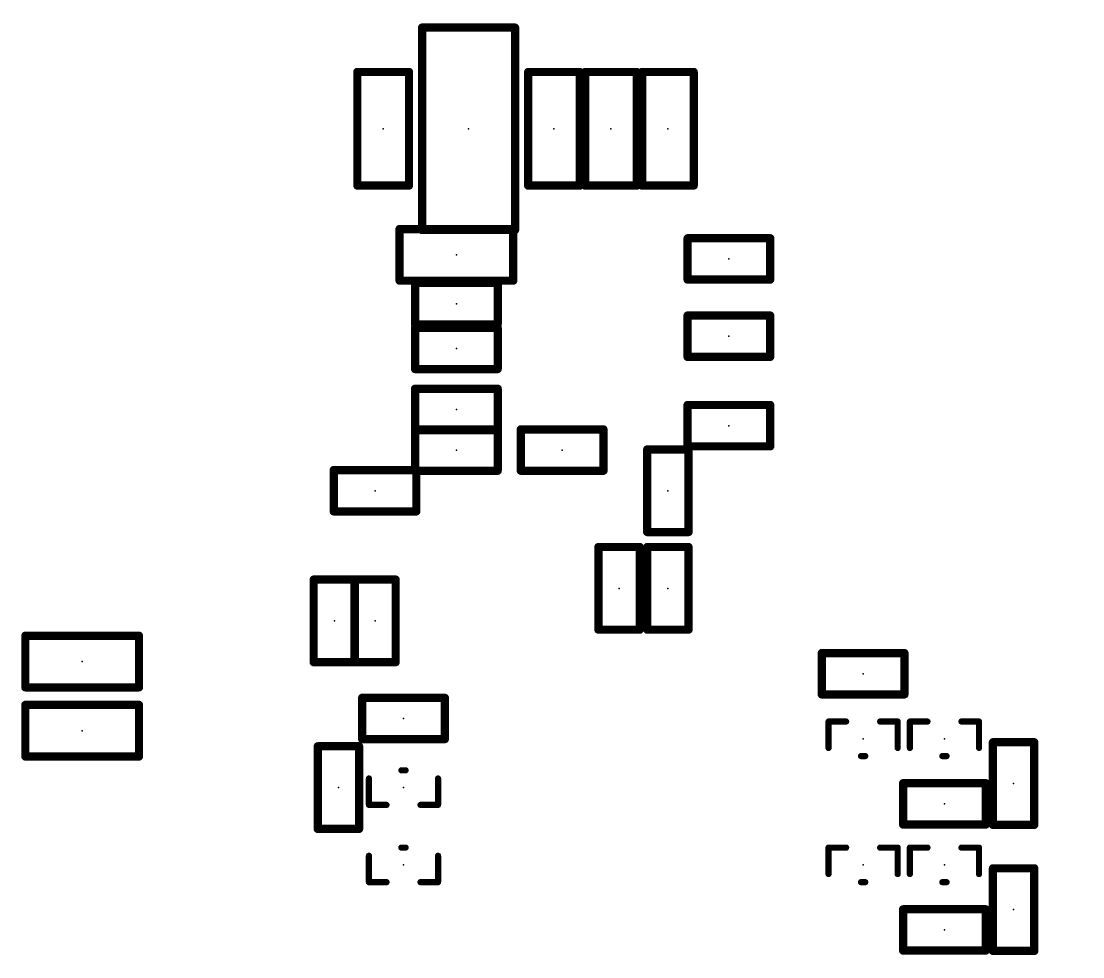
# Model space of a CAD drawing. Extents: x 0 to 169, y 0 to 191.
# Drawn here: x 85.2 to 111.3, y 31.64 to 54.65 of the extents above; entities that cross this region are included whole.
import ezdxf

# ---------------------------------------------------------------- set-up
doc = ezdxf.new("R2010")
doc.units = 0
for name, color, linetype in [('20', 7, 'CONTINUOUS'), ('21', 253, 'CONTINUOUS'), ('23', 7, 'CONTINUOUS')]:
    doc.layers.add(name, color=color, linetype=linetype)

msp = doc.modelspace()

# ---------------------------------------------------------------- linework, layer by layer
at = {"layer": '20', "const_width": 0.001}
msp.add_lwpolyline([(111.3, 54.7), (111.3, 8.5)], dxfattribs=at)
at = {"layer": '21'}
for points, const_width in [([(95.057, 49.5108), (95.057, 54.4892)], 0.2032), ([(95.057, 54.4892), (97.343, 54.4892)], 0.2032), ([(97.343, 54.4892), (97.343, 49.5108)], 0.2032), ([(93.465, 50.603), (93.465, 53.397)], 0.2032), ([(93.465, 53.397), (94.735, 53.397)], 0.2032), ([(94.735, 53.397), (94.735, 50.603)], 0.2032), ([(97.665, 50.603), (97.665, 53.397)], 0.2032), ([(97.665, 53.397), (98.935, 53.397)], 0.2032), ([(98.935, 53.397), (98.935, 50.603)], 0.2032), ([(99.065, 50.603), (99.065, 53.397)], 0.2032), ([(99.065, 53.397), (100.335, 53.397)], 0.2032), ([(100.335, 53.397), (100.335, 50.603)], 0.2032), ([(100.465, 50.603), (100.465, 53.397)], 0.2032), ([(100.465, 53.397), (101.735, 53.397)], 0.2032), ([(101.735, 53.397), (101.735, 50.603)], 0.2032), ([(94.735, 50.603), (93.465, 50.603)], 0.2032), ([(98.935, 50.603), (97.665, 50.603)], 0.2032), ([(100.335, 50.603), (99.065, 50.603)], 0.2032), ([(101.735, 50.603), (100.465, 50.603)], 0.2032), ([(94.503, 49.535), (97.297, 49.535)], 0.2032), ([(94.503, 48.265), (94.503, 49.535)], 0.2032), ([(97.343, 49.5108), (95.057, 49.5108)], 0.2032), ([(97.297, 49.535), (97.297, 48.265)], 0.2032), ([(101.584, 49.308), (103.616, 49.308)], 0.2032), ([(101.584, 48.292), (101.584, 49.308)], 0.2032), ([(103.616, 49.308), (103.616, 48.292)], 0.2032), ([(97.297, 48.265), (94.503, 48.265)], 0.2032), ([(94.884, 48.208), (96.916, 48.208)], 0.2032), ([(94.884, 47.192), (94.884, 48.208)], 0.2032), ([(96.916, 48.208), (96.916, 47.192)], 0.2032), ([(103.616, 48.292), (101.584, 48.292)], 0.2032), ([(101.584, 47.408), (103.616, 47.408)], 0.2032), ([(101.584, 46.392), (101.584, 47.408)], 0.2032), ([(103.616, 47.408), (103.616, 46.392)], 0.2032), ([(96.916, 47.192), (94.884, 47.192)], 0.2032), ([(94.884, 47.108), (96.916, 47.108)], 0.2032), ([(94.884, 46.092), (94.884, 47.108)], 0.2032), ([(96.916, 47.108), (96.916, 46.092)], 0.2032), ([(103.616, 46.392), (101.584, 46.392)], 0.2032), ([(96.916, 46.092), (94.884, 46.092)], 0.2032), ([(94.884, 45.608), (96.916, 45.608)], 0.2032), ([(94.884, 44.592), (94.884, 45.608)], 0.2032), ([(96.916, 45.608), (96.916, 44.592)], 0.2032), ([(101.584, 45.208), (103.616, 45.208)], 0.2032), ([(101.584, 44.192), (101.584, 45.208)], 0.2032), ([(103.616, 45.208), (103.616, 44.192)], 0.2032), ([(94.884, 44.608), (96.916, 44.608)], 0.2032), ([(94.884, 43.592), (94.884, 44.608)], 0.2032), ([(96.916, 44.592), (94.884, 44.592)], 0.2032), ([(96.916, 44.608), (96.916, 43.592)], 0.2032), ([(97.484, 43.592), (97.484, 44.608)], 0.2032), ([(97.484, 44.608), (99.516, 44.608)], 0.2032), ([(99.516, 44.608), (99.516, 43.592)], 0.2032), ([(100.592, 42.084), (100.592, 44.116)], 0.2032), ([(100.592, 44.116), (101.608, 44.116)], 0.2032), ([(103.616, 44.192), (101.584, 44.192)], 0.2032), ([(101.608, 44.116), (101.608, 42.084)], 0.2032), ([(92.884, 43.608), (94.916, 43.608)], 0.2032), ([(92.884, 42.592), (92.884, 43.608)], 0.2032), ([(96.916, 43.592), (94.884, 43.592)], 0.2032), ([(94.916, 43.608), (94.916, 42.592)], 0.2032), ([(99.516, 43.592), (97.484, 43.592)], 0.2032), ([(94.916, 42.592), (92.884, 42.592)], 0.2032), ([(101.608, 42.084), (100.592, 42.084)], 0.2032), ([(99.392, 39.684), (99.392, 41.716)], 0.2032), ([(99.392, 41.716), (100.408, 41.716)], 0.2032), ([(100.408, 41.716), (100.408, 39.684)], 0.2032), ([(100.592, 39.684), (100.592, 41.716)], 0.2032), ([(100.592, 41.716), (101.608, 41.716)], 0.2032), ([(101.608, 41.716), (101.608, 39.684)], 0.2032), ([(92.392, 38.884), (92.392, 40.916)], 0.2032), ([(92.392, 40.916), (93.408, 40.916)], 0.2032), ([(93.392, 38.884), (93.392, 40.916)], 0.2032), ([(93.392, 40.916), (94.408, 40.916)], 0.2032), ([(93.408, 40.916), (93.408, 38.884)], 0.2032), ([(94.408, 40.916), (94.408, 38.884)], 0.2032), ([(100.408, 39.684), (99.392, 39.684)], 0.2032), ([(101.608, 39.684), (100.592, 39.684)], 0.2032), ([(85.303, 38.265), (85.303, 39.535)], 0.2032), ([(85.303, 39.535), (88.097, 39.535)], 0.2032), ([(88.097, 39.535), (88.097, 38.265)], 0.2032), ([(104.884, 38.092), (104.884, 39.108)], 0.2032), ([(104.884, 39.108), (106.916, 39.108)], 0.2032), ([(106.916, 39.108), (106.916, 38.092)], 0.2032), ([(93.408, 38.884), (92.392, 38.884)], 0.2032), ([(94.408, 38.884), (93.392, 38.884)], 0.2032), ([(88.097, 38.265), (85.303, 38.265)], 0.2032), ([(93.584, 36.992), (93.584, 38.008)], 0.2032), ([(93.584, 38.008), (95.616, 38.008)], 0.2032), ([(95.616, 38.008), (95.616, 36.992)], 0.2032), ([(106.916, 38.092), (104.884, 38.092)], 0.2032), ([(85.303, 36.565), (85.303, 37.835)], 0.2032), ([(85.303, 37.835), (88.097, 37.835)], 0.2032), ([(88.097, 37.835), (88.097, 36.565)], 0.2032), ([(105.05, 36.775), (105.05, 37.425)], 0.1524), ([(105.05, 37.425), (105.482, 37.425)], 0.1524), ([(106.318, 37.425), (106.75, 37.425)], 0.1524), ([(106.75, 37.425), (106.75, 36.775)], 0.1524), ([(107.05, 36.775), (107.05, 37.425)], 0.1524), ([(107.05, 37.425), (107.482, 37.425)], 0.1524), ([(108.318, 37.425), (108.75, 37.425)], 0.1524), ([(108.75, 37.425), (108.75, 36.775)], 0.1524), ([(95.616, 36.992), (93.584, 36.992)], 0.2032), ([(92.492, 34.784), (92.492, 36.816)], 0.2032), ([(92.492, 36.816), (93.508, 36.816)], 0.2032), ([(93.508, 36.816), (93.508, 34.784)], 0.2032), ([(109.092, 34.884), (109.092, 36.916)], 0.2032), ([(109.092, 36.916), (110.108, 36.916)], 0.2032), ([(110.108, 36.916), (110.108, 34.884)], 0.2032), ([(88.097, 36.565), (85.303, 36.565)], 0.2032), ([(105.952, 36.575), (105.848, 36.575)], 0.1524), ([(107.952, 36.575), (107.848, 36.575)], 0.1524), ([(94.548, 36.225), (94.652, 36.225)], 0.1524), ([(93.75, 35.375), (93.75, 36.025)], 0.1524), ([(95.45, 36.025), (95.45, 35.375)], 0.1524), ([(106.884, 34.892), (106.884, 35.908)], 0.2032), ([(106.884, 35.908), (108.916, 35.908)], 0.2032), ([(108.916, 35.908), (108.916, 34.892)], 0.2032), ([(94.182, 35.375), (93.75, 35.375)], 0.1524), ([(95.45, 35.375), (95.018, 35.375)], 0.1524), ([(108.916, 34.892), (106.884, 34.892)], 0.2032), ([(110.108, 34.884), (109.092, 34.884)], 0.2032), ([(93.508, 34.784), (92.492, 34.784)], 0.2032), ([(93.75, 33.475), (93.75, 34.125)], 0.1524), ([(94.548, 34.325), (94.652, 34.325)], 0.1524), ([(95.45, 34.125), (95.45, 33.475)], 0.1524), ([(105.05, 33.675), (105.05, 34.325)], 0.1524), ([(105.05, 34.325), (105.482, 34.325)], 0.1524), ([(106.318, 34.325), (106.75, 34.325)], 0.1524), ([(106.75, 34.325), (106.75, 33.675)], 0.1524), ([(107.05, 33.675), (107.05, 34.325)], 0.1524), ([(107.05, 34.325), (107.482, 34.325)], 0.1524), ([(108.318, 34.325), (108.75, 34.325)], 0.1524), ([(108.75, 34.325), (108.75, 33.675)], 0.1524), ([(109.092, 31.784), (109.092, 33.816)], 0.2032), ([(109.092, 33.816), (110.108, 33.816)], 0.2032), ([(110.108, 33.816), (110.108, 31.784)], 0.2032), ([(94.182, 33.475), (93.75, 33.475)], 0.1524), ([(95.45, 33.475), (95.018, 33.475)], 0.1524), ([(105.952, 33.475), (105.848, 33.475)], 0.1524), ([(107.952, 33.475), (107.848, 33.475)], 0.1524), ([(106.884, 31.792), (106.884, 32.808)], 0.2032), ([(106.884, 32.808), (108.916, 32.808)], 0.2032), ([(108.916, 32.808), (108.916, 31.792)], 0.2032), ([(108.916, 31.792), (106.884, 31.792)], 0.2032), ([(110.108, 31.784), (109.092, 31.784)], 0.2032)]:
    msp.add_lwpolyline(points, dxfattribs=dict(at, const_width=const_width))
for points, const_width in [([(95.1078, 54.4892, 1), (95.0062, 54.4892)], 0.1016), ([(95.057, 54.54, 1), (95.057, 54.4384)], 0.1016), ([(97.3938, 54.4892, 1), (97.2922, 54.4892)], 0.1016), ([(97.343, 54.4384, 1), (97.343, 54.54)], 0.1016), ([(93.5158, 53.397, 1), (93.4142, 53.397)], 0.1016), ([(93.465, 53.4478, 1), (93.465, 53.3462)], 0.1016), ([(94.7858, 53.397, 1), (94.6842, 53.397)], 0.1016), ([(94.735, 53.3462, 1), (94.735, 53.4478)], 0.1016), ([(97.7158, 53.397, 1), (97.6142, 53.397)], 0.1016), ([(97.665, 53.4478, 1), (97.665, 53.3462)], 0.1016), ([(98.9858, 53.397, 1), (98.8842, 53.397)], 0.1016), ([(98.935, 53.3462, 1), (98.935, 53.4478)], 0.1016), ([(99.1158, 53.397, 1), (99.0142, 53.397)], 0.1016), ([(99.065, 53.4478, 1), (99.065, 53.3462)], 0.1016), ([(100.3858, 53.397, 1), (100.2842, 53.397)], 0.1016), ([(100.335, 53.3462, 1), (100.335, 53.4478)], 0.1016), ([(100.5158, 53.397, 1), (100.4142, 53.397)], 0.1016), ([(100.465, 53.4478, 1), (100.465, 53.3462)], 0.1016), ([(101.7858, 53.397, 1), (101.6842, 53.397)], 0.1016), ([(101.735, 53.3462, 1), (101.735, 53.4478)], 0.1016), ([(93.465, 50.6538, 1), (93.465, 50.5522)], 0.1016), ([(93.4142, 50.603, 1), (93.5158, 50.603)], 0.1016), ([(94.6842, 50.603, 1), (94.7858, 50.603)], 0.1016), ([(94.735, 50.5522, 1), (94.735, 50.6538)], 0.1016), ([(97.665, 50.6538, 1), (97.665, 50.5522)], 0.1016), ([(97.6142, 50.603, 1), (97.7158, 50.603)], 0.1016), ([(98.8842, 50.603, 1), (98.9858, 50.603)], 0.1016), ([(98.935, 50.5522, 1), (98.935, 50.6538)], 0.1016), ([(99.065, 50.6538, 1), (99.065, 50.5522)], 0.1016), ([(99.0142, 50.603, 1), (99.1158, 50.603)], 0.1016), ([(100.2842, 50.603, 1), (100.3858, 50.603)], 0.1016), ([(100.335, 50.5522, 1), (100.335, 50.6538)], 0.1016), ([(100.465, 50.6538, 1), (100.465, 50.5522)], 0.1016), ([(100.4142, 50.603, 1), (100.5158, 50.603)], 0.1016), ([(101.6842, 50.603, 1), (101.7858, 50.603)], 0.1016), ([(101.735, 50.5522, 1), (101.735, 50.6538)], 0.1016), ([(94.503, 49.5858, 1), (94.503, 49.4842)], 0.1016), ([(94.5538, 49.535, 1), (94.4522, 49.535)], 0.1016), ([(95.057, 49.5616, 1), (95.057, 49.46)], 0.1016), ([(97.3478, 49.535, 1), (97.2462, 49.535)], 0.1016), ([(97.297, 49.4842, 1), (97.297, 49.5858)], 0.1016), ([(97.343, 49.46, 1), (97.343, 49.5616)], 0.1016), ([(95.0062, 49.5108, 1), (95.1078, 49.5108)], 0.1016), ([(97.2922, 49.5108, 1), (97.3938, 49.5108)], 0.1016), ([(101.584, 49.3588, 1), (101.584, 49.2572)], 0.1016), ([(101.6348, 49.308, 1), (101.5332, 49.308)], 0.1016), ([(103.6668, 49.308, 1), (103.5652, 49.308)], 0.1016), ([(103.616, 49.2572, 1), (103.616, 49.3588)], 0.1016), ([(94.503, 48.3158, 1), (94.503, 48.2142)], 0.1016), ([(94.4522, 48.265, 1), (94.5538, 48.265)], 0.1016), ([(94.884, 48.2588, 1), (94.884, 48.1572)], 0.1016), ([(94.9348, 48.208, 1), (94.8332, 48.208)], 0.1016), ([(96.9668, 48.208, 1), (96.8652, 48.208)], 0.1016), ([(96.916, 48.1572, 1), (96.916, 48.2588)], 0.1016), ([(97.2462, 48.265, 1), (97.3478, 48.265)], 0.1016), ([(97.297, 48.2142, 1), (97.297, 48.3158)], 0.1016), ([(101.584, 48.3428, 1), (101.584, 48.2412)], 0.1016), ([(101.5332, 48.292, 1), (101.6348, 48.292)], 0.1016), ([(103.5652, 48.292, 1), (103.6668, 48.292)], 0.1016), ([(103.616, 48.2412, 1), (103.616, 48.3428)], 0.1016), ([(101.584, 47.4588, 1), (101.584, 47.3572)], 0.1016), ([(101.6348, 47.408, 1), (101.5332, 47.408)], 0.1016), ([(103.6668, 47.408, 1), (103.5652, 47.408)], 0.1016), ([(103.616, 47.3572, 1), (103.616, 47.4588)], 0.1016), ([(94.884, 47.2428, 1), (94.884, 47.1412)], 0.1016), ([(94.8332, 47.192, 1), (94.9348, 47.192)], 0.1016), ([(96.8652, 47.192, 1), (96.9668, 47.192)], 0.1016), ([(96.916, 47.1412, 1), (96.916, 47.2428)], 0.1016), ([(94.884, 47.1588, 1), (94.884, 47.0572)], 0.1016), ([(94.9348, 47.108, 1), (94.8332, 47.108)], 0.1016), ([(96.9668, 47.108, 1), (96.8652, 47.108)], 0.1016), ([(96.916, 47.0572, 1), (96.916, 47.1588)], 0.1016), ([(101.584, 46.4428, 1), (101.584, 46.3412)], 0.1016), ([(103.616, 46.3412, 1), (103.616, 46.4428)], 0.1016), ([(101.5332, 46.392, 1), (101.6348, 46.392)], 0.1016), ([(103.5652, 46.392, 1), (103.6668, 46.392)], 0.1016), ([(94.884, 46.1428, 1), (94.884, 46.0412)], 0.1016), ([(94.8332, 46.092, 1), (94.9348, 46.092)], 0.1016), ([(96.8652, 46.092, 1), (96.9668, 46.092)], 0.1016), ([(96.916, 46.0412, 1), (96.916, 46.1428)], 0.1016), ([(94.884, 45.6588, 1), (94.884, 45.5572)], 0.1016), ([(94.9348, 45.608, 1), (94.8332, 45.608)], 0.1016), ([(96.9668, 45.608, 1), (96.8652, 45.608)], 0.1016), ([(96.916, 45.5572, 1), (96.916, 45.6588)], 0.1016), ([(101.584, 45.2588, 1), (101.584, 45.1572)], 0.1016), ([(101.6348, 45.208, 1), (101.5332, 45.208)], 0.1016), ([(103.6668, 45.208, 1), (103.5652, 45.208)], 0.1016), ([(103.616, 45.1572, 1), (103.616, 45.2588)], 0.1016), ([(94.884, 44.6588, 1), (94.884, 44.5572)], 0.1016), ([(94.9348, 44.608, 1), (94.8332, 44.608)], 0.1016), ([(94.884, 44.6428, 1), (94.884, 44.5412)], 0.1016), ([(94.8332, 44.592, 1), (94.9348, 44.592)], 0.1016), ([(96.9668, 44.608, 1), (96.8652, 44.608)], 0.1016), ([(96.8652, 44.592, 1), (96.9668, 44.592)], 0.1016), ([(96.916, 44.5572, 1), (96.916, 44.6588)], 0.1016), ([(96.916, 44.5412, 1), (96.916, 44.6428)], 0.1016), ([(97.5348, 44.608, 1), (97.4332, 44.608)], 0.1016), ([(97.484, 44.6588, 1), (97.484, 44.5572)], 0.1016), ([(99.5668, 44.608, 1), (99.4652, 44.608)], 0.1016), ([(99.516, 44.5572, 1), (99.516, 44.6588)], 0.1016), ([(100.6428, 44.116, 1), (100.5412, 44.116)], 0.1016), ([(100.592, 44.1668, 1), (100.592, 44.0652)], 0.1016), ([(101.584, 44.2428, 1), (101.584, 44.1412)], 0.1016), ([(101.5332, 44.192, 1), (101.6348, 44.192)], 0.1016), ([(101.6588, 44.116, 1), (101.5572, 44.116)], 0.1016), ([(101.608, 44.0652, 1), (101.608, 44.1668)], 0.1016), ([(103.5652, 44.192, 1), (103.6668, 44.192)], 0.1016), ([(103.616, 44.1412, 1), (103.616, 44.2428)], 0.1016), ([(92.884, 43.6588, 1), (92.884, 43.5572)], 0.1016), ([(92.9348, 43.608, 1), (92.8332, 43.608)], 0.1016), ([(94.884, 43.6428, 1), (94.884, 43.5412)], 0.1016), ([(94.8332, 43.592, 1), (94.9348, 43.592)], 0.1016), ([(94.9668, 43.608, 1), (94.8652, 43.608)], 0.1016), ([(94.916, 43.5572, 1), (94.916, 43.6588)], 0.1016), ([(96.8652, 43.592, 1), (96.9668, 43.592)], 0.1016), ([(96.916, 43.5412, 1), (96.916, 43.6428)], 0.1016), ([(97.484, 43.6428, 1), (97.484, 43.5412)], 0.1016), ([(97.4332, 43.592, 1), (97.5348, 43.592)], 0.1016), ([(99.4652, 43.592, 1), (99.5668, 43.592)], 0.1016), ([(99.516, 43.5412, 1), (99.516, 43.6428)], 0.1016), ([(92.884, 42.6428, 1), (92.884, 42.5412)], 0.1016), ([(92.8332, 42.592, 1), (92.9348, 42.592)], 0.1016), ([(94.8652, 42.592, 1), (94.9668, 42.592)], 0.1016), ([(94.916, 42.5412, 1), (94.916, 42.6428)], 0.1016), ([(100.592, 42.1348, 1), (100.592, 42.0332)], 0.1016), ([(100.5412, 42.084, 1), (100.6428, 42.084)], 0.1016), ([(101.5572, 42.084, 1), (101.6588, 42.084)], 0.1016), ([(101.608, 42.0332, 1), (101.608, 42.1348)], 0.1016), ([(99.4428, 41.716, 1), (99.3412, 41.716)], 0.1016), ([(99.392, 41.7668, 1), (99.392, 41.6652)], 0.1016), ([(100.4588, 41.716, 1), (100.3572, 41.716)], 0.1016), ([(100.408, 41.6652, 1), (100.408, 41.7668)], 0.1016), ([(100.6428, 41.716, 1), (100.5412, 41.716)], 0.1016), ([(100.592, 41.7668, 1), (100.592, 41.6652)], 0.1016), ([(101.6588, 41.716, 1), (101.5572, 41.716)], 0.1016), ([(101.608, 41.6652, 1), (101.608, 41.7668)], 0.1016), ([(92.4428, 40.916, 1), (92.3412, 40.916)], 0.1016), ([(92.392, 40.9668, 1), (92.392, 40.8652)], 0.1016), ([(93.4428, 40.916, 1), (93.3412, 40.916)], 0.1016), ([(93.392, 40.9668, 1), (93.392, 40.8652)], 0.1016), ([(93.4588, 40.916, 1), (93.3572, 40.916)], 0.1016), ([(93.408, 40.8652, 1), (93.408, 40.9668)], 0.1016), ([(94.4588, 40.916, 1), (94.3572, 40.916)], 0.1016), ([(94.408, 40.8652, 1), (94.408, 40.9668)], 0.1016), ([(99.392, 39.7348, 1), (99.392, 39.6332)], 0.1016), ([(99.3412, 39.684, 1), (99.4428, 39.684)], 0.1016), ([(100.3572, 39.684, 1), (100.4588, 39.684)], 0.1016), ([(100.408, 39.6332, 1), (100.408, 39.7348)], 0.1016), ([(100.592, 39.7348, 1), (100.592, 39.6332)], 0.1016), ([(100.5412, 39.684, 1), (100.6428, 39.684)], 0.1016), ([(101.5572, 39.684, 1), (101.6588, 39.684)], 0.1016), ([(101.608, 39.6332, 1), (101.608, 39.7348)], 0.1016), ([(85.3538, 39.535, 1), (85.2522, 39.535)], 0.1016), ([(85.303, 39.5858, 1), (85.303, 39.4842)], 0.1016), ([(88.1478, 39.535, 1), (88.0462, 39.535)], 0.1016), ([(88.097, 39.4842, 1), (88.097, 39.5858)], 0.1016), ([(104.9348, 39.108, 1), (104.8332, 39.108)], 0.1016), ([(104.884, 39.1588, 1), (104.884, 39.0572)], 0.1016), ([(106.9668, 39.108, 1), (106.8652, 39.108)], 0.1016), ([(106.916, 39.0572, 1), (106.916, 39.1588)], 0.1016), ([(92.392, 38.9348, 1), (92.392, 38.8332)], 0.1016), ([(92.3412, 38.884, 1), (92.4428, 38.884)], 0.1016), ([(93.392, 38.9348, 1), (93.392, 38.8332)], 0.1016), ([(93.3412, 38.884, 1), (93.4428, 38.884)], 0.1016), ([(93.3572, 38.884, 1), (93.4588, 38.884)], 0.1016), ([(93.408, 38.8332, 1), (93.408, 38.9348)], 0.1016), ([(94.3572, 38.884, 1), (94.4588, 38.884)], 0.1016), ([(94.408, 38.8332, 1), (94.408, 38.9348)], 0.1016), ([(85.303, 38.3158, 1), (85.303, 38.2142)], 0.1016), ([(88.097, 38.2142, 1), (88.097, 38.3158)], 0.1016), ([(85.2522, 38.265, 1), (85.3538, 38.265)], 0.1016), ([(88.0462, 38.265, 1), (88.1478, 38.265)], 0.1016), ([(93.6348, 38.008, 1), (93.5332, 38.008)], 0.1016), ([(93.584, 38.0588, 1), (93.584, 37.9572)], 0.1016), ([(95.6668, 38.008, 1), (95.5652, 38.008)], 0.1016), ([(95.616, 37.9572, 1), (95.616, 38.0588)], 0.1016), ([(104.884, 38.1428, 1), (104.884, 38.0412)], 0.1016), ([(104.8332, 38.092, 1), (104.9348, 38.092)], 0.1016), ([(106.8652, 38.092, 1), (106.9668, 38.092)], 0.1016), ([(106.916, 38.0412, 1), (106.916, 38.1428)], 0.1016), ([(85.3538, 37.835, 1), (85.2522, 37.835)], 0.1016), ([(85.303, 37.8858, 1), (85.303, 37.7842)], 0.1016), ([(88.1478, 37.835, 1), (88.0462, 37.835)], 0.1016), ([(88.097, 37.7842, 1), (88.097, 37.8858)], 0.1016), ([(105.0881, 37.425, 1), (105.0119, 37.425)], 0.0762), ([(105.05, 37.4631, 1), (105.05, 37.3869)], 0.0762), ([(105.482, 37.3869, 1), (105.482, 37.4631)], 0.0762), ([(106.318, 37.4631, 1), (106.318, 37.3869)], 0.0762), ([(106.7881, 37.425, 1), (106.7119, 37.425)], 0.0762), ([(106.75, 37.3869, 1), (106.75, 37.4631)], 0.0762), ([(107.0881, 37.425, 1), (107.0119, 37.425)], 0.0762), ([(107.05, 37.4631, 1), (107.05, 37.3869)], 0.0762), ([(107.482, 37.3869, 1), (107.482, 37.4631)], 0.0762), ([(108.318, 37.4631, 1), (108.318, 37.3869)], 0.0762), ([(108.7881, 37.425, 1), (108.7119, 37.425)], 0.0762), ([(108.75, 37.3869, 1), (108.75, 37.4631)], 0.0762), ([(93.584, 37.0428, 1), (93.584, 36.9412)], 0.1016), ([(95.616, 36.9412, 1), (95.616, 37.0428)], 0.1016), ([(92.5428, 36.816, 1), (92.4412, 36.816)], 0.1016), ([(92.492, 36.8668, 1), (92.492, 36.7652)], 0.1016), ([(93.5588, 36.816, 1), (93.4572, 36.816)], 0.1016), ([(93.508, 36.7652, 1), (93.508, 36.8668)], 0.1016), ([(93.5332, 36.992, 1), (93.6348, 36.992)], 0.1016), ([(95.5652, 36.992, 1), (95.6668, 36.992)], 0.1016), ([(105.0119, 36.775, 1), (105.0881, 36.775)], 0.0762), ([(106.7119, 36.775, 1), (106.7881, 36.775)], 0.0762), ([(107.0119, 36.775, 1), (107.0881, 36.775)], 0.0762), ([(108.7119, 36.775, 1), (108.7881, 36.775)], 0.0762), ([(109.1428, 36.916, 1), (109.0412, 36.916)], 0.1016), ([(109.092, 36.9668, 1), (109.092, 36.8652)], 0.1016), ([(110.1588, 36.916, 1), (110.0572, 36.916)], 0.1016), ([(110.108, 36.8652, 1), (110.108, 36.9668)], 0.1016), ([(85.303, 36.6158, 1), (85.303, 36.5142)], 0.1016), ([(85.2522, 36.565, 1), (85.3538, 36.565)], 0.1016), ([(88.0462, 36.565, 1), (88.1478, 36.565)], 0.1016), ([(88.097, 36.5142, 1), (88.097, 36.6158)], 0.1016), ([(105.848, 36.6131, 1), (105.848, 36.5369)], 0.0762), ([(105.952, 36.5369, 1), (105.952, 36.6131)], 0.0762), ([(107.848, 36.6131, 1), (107.848, 36.5369)], 0.0762), ([(107.952, 36.5369, 1), (107.952, 36.6131)], 0.0762), ([(94.548, 36.2631, 1), (94.548, 36.1869)], 0.0762), ([(94.652, 36.1869, 1), (94.652, 36.2631)], 0.0762), ([(93.7881, 36.025, 1), (93.7119, 36.025)], 0.0762), ([(95.4881, 36.025, 1), (95.4119, 36.025)], 0.0762), ([(106.9348, 35.908, 1), (106.8332, 35.908)], 0.1016), ([(106.884, 35.9588, 1), (106.884, 35.8572)], 0.1016), ([(108.9668, 35.908, 1), (108.8652, 35.908)], 0.1016), ([(108.916, 35.8572, 1), (108.916, 35.9588)], 0.1016), ([(93.75, 35.4131, 1), (93.75, 35.3369)], 0.0762), ([(93.7119, 35.375, 1), (93.7881, 35.375)], 0.0762), ([(94.182, 35.3369, 1), (94.182, 35.4131)], 0.0762), ([(95.018, 35.4131, 1), (95.018, 35.3369)], 0.0762), ([(95.4119, 35.375, 1), (95.4881, 35.375)], 0.0762), ([(95.45, 35.3369, 1), (95.45, 35.4131)], 0.0762), ([(106.884, 34.9428, 1), (106.884, 34.8412)], 0.1016), ([(108.916, 34.8412, 1), (108.916, 34.9428)], 0.1016), ([(109.092, 34.9348, 1), (109.092, 34.8332)], 0.1016), ([(110.108, 34.8332, 1), (110.108, 34.9348)], 0.1016), ([(92.492, 34.8348, 1), (92.492, 34.7332)], 0.1016), ([(92.4412, 34.784, 1), (92.5428, 34.784)], 0.1016), ([(93.4572, 34.784, 1), (93.5588, 34.784)], 0.1016), ([(93.508, 34.7332, 1), (93.508, 34.8348)], 0.1016), ([(106.8332, 34.892, 1), (106.9348, 34.892)], 0.1016), ([(108.8652, 34.892, 1), (108.9668, 34.892)], 0.1016), ([(109.0412, 34.884, 1), (109.1428, 34.884)], 0.1016), ([(110.0572, 34.884, 1), (110.1588, 34.884)], 0.1016), ([(93.7881, 34.125, 1), (93.7119, 34.125)], 0.0762), ([(94.548, 34.3631, 1), (94.548, 34.2869)], 0.0762), ([(94.652, 34.2869, 1), (94.652, 34.3631)], 0.0762), ([(95.4881, 34.125, 1), (95.4119, 34.125)], 0.0762), ([(105.0881, 34.325, 1), (105.0119, 34.325)], 0.0762), ([(105.05, 34.3631, 1), (105.05, 34.2869)], 0.0762), ([(105.482, 34.2869, 1), (105.482, 34.3631)], 0.0762), ([(106.318, 34.3631, 1), (106.318, 34.2869)], 0.0762), ([(106.7881, 34.325, 1), (106.7119, 34.325)], 0.0762), ([(106.75, 34.2869, 1), (106.75, 34.3631)], 0.0762), ([(107.0881, 34.325, 1), (107.0119, 34.325)], 0.0762), ([(107.05, 34.3631, 1), (107.05, 34.2869)], 0.0762), ([(107.482, 34.2869, 1), (107.482, 34.3631)], 0.0762), ([(108.318, 34.3631, 1), (108.318, 34.2869)], 0.0762), ([(108.7881, 34.325, 1), (108.7119, 34.325)], 0.0762), ([(108.75, 34.2869, 1), (108.75, 34.3631)], 0.0762), ([(105.0119, 33.675, 1), (105.0881, 33.675)], 0.0762), ([(106.7119, 33.675, 1), (106.7881, 33.675)], 0.0762), ([(107.0119, 33.675, 1), (107.0881, 33.675)], 0.0762), ([(108.7119, 33.675, 1), (108.7881, 33.675)], 0.0762), ([(109.1428, 33.816, 1), (109.0412, 33.816)], 0.1016), ([(109.092, 33.8668, 1), (109.092, 33.7652)], 0.1016), ([(110.1588, 33.816, 1), (110.0572, 33.816)], 0.1016), ([(110.108, 33.7652, 1), (110.108, 33.8668)], 0.1016), ([(93.75, 33.5131, 1), (93.75, 33.4369)], 0.0762), ([(93.7119, 33.475, 1), (93.7881, 33.475)], 0.0762), ([(94.182, 33.4369, 1), (94.182, 33.5131)], 0.0762), ([(95.018, 33.5131, 1), (95.018, 33.4369)], 0.0762), ([(95.4119, 33.475, 1), (95.4881, 33.475)], 0.0762), ([(95.45, 33.4369, 1), (95.45, 33.5131)], 0.0762), ([(105.848, 33.5131, 1), (105.848, 33.4369)], 0.0762), ([(105.952, 33.4369, 1), (105.952, 33.5131)], 0.0762), ([(107.848, 33.5131, 1), (107.848, 33.4369)], 0.0762), ([(107.952, 33.4369, 1), (107.952, 33.5131)], 0.0762), ([(106.9348, 32.808, 1), (106.8332, 32.808)], 0.1016), ([(106.884, 32.8588, 1), (106.884, 32.7572)], 0.1016), ([(108.9668, 32.808, 1), (108.8652, 32.808)], 0.1016), ([(108.916, 32.7572, 1), (108.916, 32.8588)], 0.1016), ([(106.884, 31.8428, 1), (106.884, 31.7412)], 0.1016), ([(106.8332, 31.792, 1), (106.9348, 31.792)], 0.1016), ([(108.8652, 31.792, 1), (108.9668, 31.792)], 0.1016), ([(108.916, 31.7412, 1), (108.916, 31.8428)], 0.1016), ([(109.092, 31.8348, 1), (109.092, 31.7332)], 0.1016), ([(110.108, 31.7332, 1), (110.108, 31.8348)], 0.1016), ([(109.0412, 31.784, 1), (109.1428, 31.784)], 0.1016), ([(110.0572, 31.784, 1), (110.1588, 31.784)], 0.1016)]:
    msp.add_lwpolyline(points, format="xyb", dxfattribs=dict(at, const_width=const_width))
at = {"layer": '23'}
for p in [(94.1, 52), (96.2, 52), (98.3, 52), (99.7, 52), (101.1, 52), (95.9, 48.9), (102.6, 48.8), (95.9, 47.7), (102.6, 46.9), (95.9, 46.6), (95.9, 45.1), (102.6, 44.7), (95.9, 44.1), (98.5, 44.1), (93.9, 43.1), (101.1, 43.1), (99.9, 40.7), (101.1, 40.7), (92.9, 39.9), (93.9, 39.9), (86.7, 38.9), (105.9, 38.6), (94.6, 37.5), (86.7, 37.2), (105.9, 37), (107.9, 37), (93, 35.8), (94.6, 35.8), (109.6, 35.9), (107.9, 35.4), (94.6, 33.9), (105.9, 33.9), (107.9, 33.9), (109.6, 32.8), (107.9, 32.3)]:
    msp.add_point(p, dxfattribs=at)

doc.saveas('drawing.dxf')
